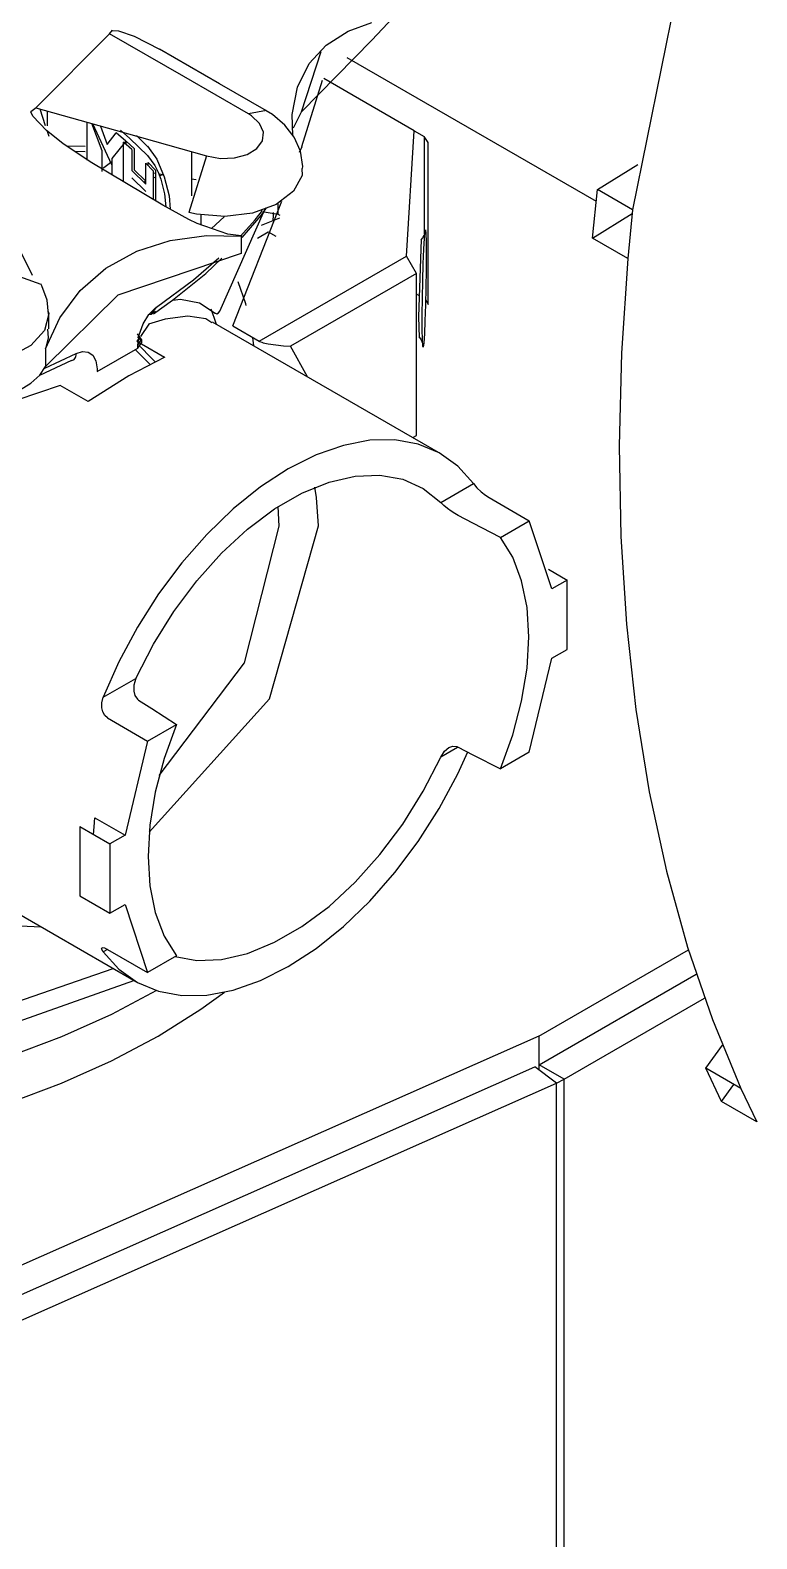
# Model space of a CAD drawing. Extents: x 0 to 258, y 0 to 184.
# Drawn here: x 65.37 to 67.93, y 92.03 to 97.35 of the extents above; entities that cross this region are included whole.
import ezdxf

# ---------------------------------------------------------------- set-up
doc = ezdxf.new("R2010")
doc.units = 0

msp = doc.modelspace()

# ---------------------------------------------------------------- linework, layer by layer
for p, q in [((67.85781, 98.533242), (67.490786, 96.714146)), ((65.646344, 97.334627), (65.656134, 97.347063)), ((65.656078, 97.347012), (65.677827, 97.344896)), ((65.677827, 97.344896), (65.732693, 97.32619)), ((66.409766, 97.294868), (66.487318, 97.344105)), ((66.487318, 97.344105), (66.571392, 97.37423)), ((66.571411, 97.312074), (66.646752, 97.392303)), ((65.385579, 97.073809), (65.646299, 97.3345)), ((65.907598, 97.18409), (65.646299, 97.3345)), ((65.732693, 97.32619), (65.822136, 97.280134)), ((66.571411, 97.312074), (66.322729, 97.05922)), ((66.349762, 97.22958), (66.409766, 97.294868)), ((66.034196, 97.158777), (65.822241, 97.280303)), ((66.322729, 97.05922), (66.392402, 97.272231)), ((66.48322, 97.251813), (67.362694, 96.744343)), ((66.136333, 97.052301), (65.907598, 97.18409)), ((66.30864, 97.146368), (66.349762, 97.22958)), ((66.199434, 97.063623), (66.034196, 97.158777)), ((66.289828, 97.050042), (66.30864, 97.146368)), ((66.324872, 96.936766), (66.397043, 97.171205)), ((66.720022, 96.993051), (66.401993, 97.176671)), ((65.387053, 97.073219), (65.369061, 97.05999)), ((65.375501, 97.044493), (65.369072, 97.060051)), ((65.423623, 96.993572), (65.375501, 97.044493)), ((65.385579, 97.073809), (65.666688, 96.994633)), ((65.400017, 97.06978), (65.419596, 97.011042)), ((65.427798, 97.010248), (65.427798, 97.061842)), ((65.565646, 97.023213), (65.565646, 96.889334)), ((66.199277, 97.063776), (66.136333, 97.052293)), ((66.146504, 97.045856), (66.136344, 97.052232)), ((66.175386, 97.018792), (66.146504, 97.045856)), ((66.221367, 97.049809), (66.198481, 97.062535)), ((66.200217, 97.063247), (66.199158, 97.063776)), ((66.201804, 97.062189), (66.200217, 97.063247)), ((66.264621, 97.012947), (66.221367, 97.049809)), ((66.29258, 96.976271), (66.289828, 97.050042)), ((66.294837, 97.003634), (66.322618, 97.059196)), ((65.48135, 96.948421), (65.423623, 96.993572)), ((65.426211, 96.991463), (65.432032, 96.974265)), ((65.620415, 96.921878), (65.583638, 97.017921)), ((65.654017, 96.87293), (65.587342, 97.017128)), ((65.6138, 97.009455), (65.637348, 96.944367)), ((65.637348, 96.944367), (65.669627, 96.985642)), ((65.666688, 96.994633), (65.987833, 96.903817)), ((65.703928, 96.956281), (65.669569, 96.98551)), ((65.71785, 96.965521), (65.684796, 96.994392)), ((65.780488, 96.937753), (65.7408, 96.976646)), ((66.188932, 96.988193), (66.175386, 97.018792)), ((66.185598, 96.957501), (66.188932, 96.988193)), ((66.297234, 96.97014), (66.264621, 97.012947)), ((66.319089, 96.920991), (66.297234, 96.97014)), ((66.693299, 96.550668), (66.720022, 96.993051)), ((66.720022, 96.993051), (66.755476, 96.972678)), ((66.770036, 96.951191), (66.755431, 96.972596)), ((66.755476, 96.972678), (66.755476, 96.629249)), ((65.57747, 96.882717), (65.48135, 96.948421)), ((65.560619, 96.936959), (65.495796, 96.938546)), ((65.560619, 96.918703), (65.523577, 96.919496)), ((65.620415, 96.849117), (65.620415, 96.921878)), ((65.704023, 96.956274), (65.654017, 96.895419)), ((65.695821, 96.812605), (65.695821, 96.952834)), ((65.724555, 96.926979), (65.695847, 96.952855)), ((65.733042, 96.93003), (65.704203, 96.956038)), ((65.704288, 96.945426), (65.704288, 96.956009)), ((65.780535, 96.905407), (65.71785, 96.965521)), ((65.724661, 96.926905), (65.724661, 96.852292)), ((65.733127, 96.93008), (65.733127, 96.855203)), ((65.780535, 96.937872), (65.813148, 96.892274)), ((65.935533, 96.918703), (65.935533, 96.763393)), ((66.131666, 96.909268), (66.165755, 96.93017)), ((66.165755, 96.93017), (66.185598, 96.957501)), ((66.315739, 96.91738), (66.324999, 96.936694)), ((66.328084, 96.866305), (66.319089, 96.920991)), ((66.770028, 96.380541), (66.770028, 96.952305)), ((66.770028, 96.379483), (66.770028, 96.951246)), ((65.834436, 96.730481), (65.57747, 96.882717)), ((65.623264, 96.861383), (65.626042, 96.8635)), ((65.626042, 96.8635), (65.654062, 96.884058)), ((65.654017, 96.895419), (65.654017, 96.837211)), ((65.774138, 96.803874), (65.774138, 96.878486)), ((65.799683, 96.85152), (65.774204, 96.878515)), ((65.780535, 96.905407), (65.806067, 96.869948)), ((65.782869, 96.86949), (65.782869, 96.881397)), ((65.808525, 96.854219), (65.78294, 96.881338)), ((65.806067, 96.869948), (65.817259, 96.847167)), ((65.813148, 96.892274), (65.839288, 96.830673)), ((65.987833, 96.903817), (65.925619, 96.704589)), ((65.987833, 96.903817), (66.037416, 96.895324)), ((66.037416, 96.895324), (66.087216, 96.897176)), ((66.087216, 96.897176), (66.131666, 96.909268)), ((66.327291, 96.859108), (66.328084, 96.866305)), ((67.366663, 96.785353), (67.509273, 96.874253)), ((65.774206, 96.8038), (65.724555, 96.852266)), ((65.774206, 96.77808), (65.724555, 96.826543)), ((65.774683, 96.815031), (65.733042, 96.855317)), ((65.774667, 96.814986), (65.766994, 96.811282)), ((65.799802, 96.851499), (65.799802, 96.750957)), ((65.808533, 96.841709), (65.799802, 96.843032)), ((65.808533, 96.828745), (65.799802, 96.82557)), ((65.808533, 96.854144), (65.808533, 96.74593)), ((65.817259, 96.847167), (65.826811, 96.822111)), ((65.836579, 96.837476), (65.81991, 96.839857)), ((65.836315, 96.837211), (65.822027, 96.833242)), ((65.826811, 96.822111), (65.840172, 96.76988)), ((65.839288, 96.830673), (65.855984, 96.763242)), ((65.951144, 96.819484), (65.935533, 96.82213)), ((66.325171, 96.835343), (66.294575, 96.779225)), ((66.324113, 96.859658), (66.325171, 96.835343)), ((65.840172, 96.76988), (65.844405, 96.724967)), ((65.855984, 96.763242), (65.860243, 96.716246)), ((66.294575, 96.779225), (66.233991, 96.733235)), ((67.349994, 96.613639), (67.366663, 96.785353)), ((67.490223, 96.713915), (67.366663, 96.785353)), ((65.925619, 96.680184), (65.834436, 96.730481)), ((65.952427, 96.698747), (65.925503, 96.704568)), ((66.03494, 96.356003), (66.193909, 96.714873)), ((66.081181, 96.304193), (66.254202, 96.744112)), ((66.233991, 96.733235), (66.150248, 96.70253)), ((66.159897, 96.678932), (66.185985, 96.711169)), ((66.181262, 96.694133), (66.199809, 96.72067)), ((66.241367, 96.697787), (66.191967, 96.705089)), ((66.224699, 96.692572), (66.223905, 96.704319)), ((66.241391, 96.697776), (66.241391, 96.738786)), ((67.490752, 96.71418), (67.482021, 96.628191)), ((65.271882, 96.687208), (65.373564, 96.483128)), ((65.954652, 96.665153), (65.925619, 96.680208)), ((66.052749, 96.690571), (65.952427, 96.698747)), ((66.063874, 96.628185), (65.954652, 96.665153)), ((65.9694, 96.660205), (65.9694, 96.697511)), ((66.005648, 96.64777), (66.050098, 96.68878)), ((66.150248, 96.70253), (66.052749, 96.690571)), ((66.108613, 96.620904), (66.159897, 96.678932)), ((66.114026, 96.616382), (66.181262, 96.694133)), ((66.246138, 96.684692), (66.181034, 96.658763)), ((66.223376, 96.677093), (66.224699, 96.692572)), ((66.247741, 96.694072), (66.241391, 96.697776)), ((67.349994, 96.613639), (67.489429, 96.700422)), ((65.741827, 96.568188), (65.860106, 96.605899)), ((65.860106, 96.605899), (65.987947, 96.623362)), ((65.987947, 96.623362), (66.110047, 96.62151)), ((66.110047, 96.621597), (66.063874, 96.628185)), ((66.110158, 96.621576), (66.110158, 96.559399)), ((66.167837, 96.614432), (66.205937, 96.636657)), ((66.205937, 96.636657), (66.232395, 96.621311)), ((66.745496, 96.609461), (66.736103, 96.336805)), ((66.74993, 96.614578), (66.743554, 96.608413)), ((66.755195, 96.623256), (66.74993, 96.614578)), ((66.754431, 96.574986), (66.756547, 96.614382)), ((66.757312, 96.62831), (66.755195, 96.623256)), ((66.756547, 96.614382), (66.758664, 96.637956)), ((66.757577, 96.629368), (66.757312, 96.62831)), ((66.758664, 96.637956), (66.760516, 96.643618)), ((66.760516, 96.643618), (66.762104, 96.630866)), ((66.762104, 96.630866), (66.763162, 96.600817)), ((66.763162, 96.600817), (66.763427, 96.55615)), ((67.473819, 96.542201), (67.349994, 96.613639)), ((67.482021, 96.628191), (67.474348, 96.542466)), ((65.633321, 96.50812), (65.741827, 96.568188)), ((66.110047, 96.559441), (65.675684, 96.412243)), ((65.942695, 96.467155), (66.032154, 96.544678)), ((66.173922, 96.250631), (66.693299, 96.550668)), ((66.728658, 96.489343), (66.693302, 96.55058)), ((66.752314, 96.523265), (66.754431, 96.574986)), ((66.763427, 96.556142), (66.763162, 96.500831)), ((65.405351, 96.450206), (65.28023, 96.495328)), ((65.542104, 96.428814), (65.633321, 96.50812)), ((65.986121, 96.489361), (66.042128, 96.542937)), ((66.750727, 96.463818), (66.752314, 96.523265)), ((66.763162, 96.500831), (66.762104, 96.439784)), ((67.474287, 96.542429), (67.452141, 96.208199)), ((65.407576, 96.446068), (65.40329, 96.452391)), ((65.426494, 96.394805), (65.407576, 96.446068)), ((65.811438, 96.37005), (65.942695, 96.467155)), ((65.868461, 96.394823), (65.986121, 96.489361)), ((66.126933, 96.381657), (66.100077, 96.459537)), ((66.728753, 96.489285), (66.283989, 96.232639)), ((66.728753, 95.917785), (66.728753, 96.489285)), ((66.749404, 96.401927), (66.750727, 96.463818)), ((66.762104, 96.439784), (66.760516, 96.37843)), ((65.675684, 96.412243), (65.420702, 96.16149)), ((65.430992, 96.346354), (65.426494, 96.394805)), ((65.471037, 96.332924), (65.542104, 96.428814)), ((65.801427, 96.347378), (65.868461, 96.394823)), ((65.869522, 96.395678), (65.896256, 96.398588)), ((65.896256, 96.398588), (65.964002, 96.385888)), ((65.964002, 96.385888), (66.019136, 96.349122)), ((66.73669, 96.411762), (66.728753, 96.416524)), ((66.748875, 96.343092), (66.749404, 96.401927)), ((66.770036, 96.381628), (66.761199, 96.397027)), ((65.431476, 96.34646), (65.416263, 96.288508)), ((65.420702, 96.223646), (65.471037, 96.332924)), ((65.430198, 96.3549), (65.43205, 96.348682)), ((65.43205, 96.348682), (65.431521, 96.346566)), ((65.432032, 96.293493), (65.432032, 96.346674)), ((65.765123, 96.312212), (65.785152, 96.344658)), ((65.792394, 96.344028), (65.784456, 96.343235)), ((65.785152, 96.344658), (65.805948, 96.36601)), ((65.808004, 96.354612), (65.792394, 96.344028)), ((65.792402, 96.34405), (65.811452, 96.370058)), ((65.805948, 96.36601), (65.811425, 96.370032)), ((65.922219, 96.338705), (65.842757, 96.328069)), ((65.985415, 96.32881), (65.922219, 96.338705)), ((66.003044, 96.364084), (66.015241, 96.331535)), ((66.015241, 96.331535), (66.022385, 96.310209)), ((66.019136, 96.349138), (66.019401, 96.348873)), ((66.019401, 96.348873), (66.024454, 96.347285)), ((66.024454, 96.347285), (66.030778, 96.351043)), ((66.030778, 96.351043), (66.034932, 96.355964)), ((66.12852, 96.376392), (66.126933, 96.381657)), ((66.736116, 96.336805), (66.738498, 96.26373)), ((66.748875, 96.292535), (66.748875, 96.343092)), ((66.760516, 96.37843), (66.758664, 96.322219)), ((66.770028, 96.380541), (66.770028, 96.379483)), ((65.416263, 96.288508), (65.368405, 96.235515)), ((65.427671, 96.293289), (65.430053, 96.262217)), ((65.751047, 96.273202), (65.765123, 96.312212)), ((65.784192, 96.310691), (65.754823, 96.267564)), ((65.842757, 96.328069), (65.784115, 96.31058)), ((66.007243, 96.315104), (65.985415, 96.32881)), ((66.814213, 95.853227), (66.008823, 96.318099)), ((66.081054, 96.304076), (66.173922, 96.250631)), ((66.749404, 96.254756), (66.748875, 96.292535)), ((66.758664, 96.322219), (66.756547, 96.276147)), ((65.368405, 96.235515), (65.29393, 96.19565)), ((65.430053, 96.262217), (65.420819, 96.223646)), ((65.602159, 96.142945), (65.746356, 96.226289)), ((65.750854, 96.261479), (65.742917, 96.250101)), ((65.742917, 96.250101), (65.754558, 96.243222)), ((65.758842, 96.250811), (65.744951, 96.266236)), ((65.759108, 96.256669), (65.745041, 96.276211)), ((65.746356, 96.226289), (65.746356, 96.236343)), ((65.746364, 96.23624), (65.751047, 96.273202)), ((65.746364, 96.23624), (65.759108, 96.256669)), ((65.746364, 96.22626), (65.759593, 96.245813)), ((65.791981, 96.193486), (65.753609, 96.23212)), ((65.758792, 96.240841), (65.840548, 96.193745)), ((65.759585, 96.245868), (65.759585, 96.255922)), ((66.154872, 96.233697), (66.151697, 96.263595)), ((66.17384, 96.250702), (66.175428, 96.249908)), ((66.175428, 96.249908), (66.182757, 96.246866)), ((66.182757, 96.246866), (66.188498, 96.245014)), ((66.188498, 96.245014), (66.205749, 96.241177)), ((66.205749, 96.241177), (66.233081, 96.237288)), ((66.233081, 96.237288), (66.260153, 96.234563)), ((66.260153, 96.234563), (66.283939, 96.23271)), ((66.344264, 96.124393), (66.283978, 96.232634)), ((66.7369, 96.265254), (66.743567, 96.257317)), ((66.743567, 96.257317), (66.747694, 96.249644)), ((66.747694, 96.249644), (66.749017, 96.245728)), ((66.750727, 96.233113), (66.749404, 96.254756)), ((66.752314, 96.229514), (66.750727, 96.233113)), ((66.754431, 96.244304), (66.752314, 96.229514)), ((66.756547, 96.276147), (66.754431, 96.244304)), ((65.512465, 96.182368), (65.399223, 96.129981)), ((65.41748, 96.155116), (65.528605, 96.20671)), ((65.420655, 96.223643), (65.420655, 96.161466)), ((65.512388, 96.182403), (65.515907, 96.182932)), ((65.515907, 96.182932), (65.519082, 96.184255)), ((65.519082, 96.184255), (65.521887, 96.186371)), ((65.521887, 96.186371), (65.524268, 96.189229)), ((65.524268, 96.189229), (65.52612, 96.192748)), ((65.52612, 96.192748), (65.527443, 96.196875)), ((65.527443, 96.196875), (65.528237, 96.201558)), ((65.528237, 96.201558), (65.528501, 96.206691)), ((65.528597, 96.206771), (65.551192, 96.213782)), ((65.551192, 96.213782), (65.570983, 96.21193)), ((65.570983, 96.21193), (65.586752, 96.201426)), ((65.586752, 96.201426), (65.597864, 96.181715)), ((65.597864, 96.181715), (65.602071, 96.153026)), ((65.840619, 96.193695), (65.71368, 96.127981)), ((65.736831, 96.220733), (65.790277, 96.167552)), ((65.807724, 96.176632), (65.791981, 96.193486)), ((67.452141, 96.208199), (67.443886, 95.881114)), ((65.368757, 96.102274), (65.399686, 96.130415)), ((65.399686, 96.130415), (65.420694, 96.161456)), ((65.71368, 96.127981), (65.570348, 96.03767)), ((65.602159, 96.153), (65.602159, 96.142945)), ((65.472513, 96.093998), (65.319319, 96.042139)), ((65.329064, 96.078064), (65.368757, 96.102274)), ((65.570409, 96.037641), (65.472513, 96.093998)), ((66.715524, 95.910112), (66.728753, 95.917785)), ((66.470986, 95.882995), (66.37467, 95.849224)), ((66.564061, 95.900749), (66.470986, 95.882995)), ((66.652347, 95.902072), (66.564061, 95.900749)), ((66.73437, 95.887176), (66.652347, 95.902072)), ((66.80876, 95.856182), (66.73437, 95.887176)), ((66.874282, 95.809613), (66.80876, 95.856182)), ((67.443886, 95.881114), (67.449549, 95.561987)), ((66.276724, 95.799998), (66.178775, 95.736136)), ((66.37467, 95.849224), (66.276724, 95.799998)), ((66.929839, 95.748248), (66.874282, 95.809613)), ((66.324915, 95.714347), (66.420281, 95.753281)), ((66.420281, 95.753281), (66.512618, 95.774686)), ((66.512618, 95.774686), (66.599983, 95.778099)), ((66.599983, 95.778099), (66.68053, 95.763467)), ((66.68053, 95.763467), (66.752563, 95.731101)), ((66.814478, 95.681777), (66.929836, 95.748188)), ((66.929839, 95.748248), (66.942195, 95.733696)), ((66.178775, 95.736136), (66.082459, 95.658703)), ((66.228532, 95.658706), (66.324915, 95.714347)), ((66.376429, 95.698454), (66.370608, 95.735032)), ((66.382647, 95.599275), (66.376429, 95.698454)), ((66.752563, 95.731101), (66.81456, 95.681674)), ((66.942195, 95.733696), (66.956958, 95.719382)), ((66.956958, 95.719382), (66.971669, 95.707344)), ((66.971669, 95.707344), (66.985004, 95.698454)), ((66.984869, 95.698446), (67.126421, 95.61669)), ((66.082459, 95.658703), (65.989384, 95.568993)), ((66.133166, 95.587533), (66.228532, 95.658706)), ((66.244566, 95.597375), (66.241127, 95.666961)), ((66.825786, 95.671085), (66.814541, 95.681669)), ((66.838407, 95.660476), (66.825786, 95.671085)), ((66.851054, 95.650845), (66.838407, 95.660476)), ((66.863569, 95.642352), (66.851054, 95.650845)), ((66.875687, 95.63534), (66.863569, 95.642352)), ((66.040827, 95.502326), (66.133166, 95.587533)), ((66.121926, 95.115188), (66.244508, 95.597465)), ((66.210402, 94.988849), (66.382647, 95.599275)), ((66.927913, 95.60826), (66.875687, 95.63534)), ((67.024681, 95.558071), (66.927913, 95.60826)), ((67.024557, 95.557952), (67.126421, 95.61669)), ((67.206201, 95.37707), (67.126411, 95.616798)), ((65.989384, 95.568993), (65.901098, 95.468497)), ((67.068041, 95.488087), (67.024681, 95.558071)), ((67.449549, 95.561987), (67.469101, 95.25161)), ((65.953464, 95.404886), (66.040827, 95.502326)), ((67.099619, 95.405293), (67.068041, 95.488087)), ((65.901098, 95.468497), (65.819077, 95.358891)), ((67.19389, 95.446034), (67.259771, 95.407934)), ((65.872914, 95.297264), (65.953464, 95.404886)), ((67.118801, 95.311284), (67.099619, 95.405293)), ((67.259771, 95.407934), (67.206325, 95.376978)), ((67.259723, 95.163007), (67.259723, 95.407968)), ((65.819077, 95.358891), (65.744684, 95.242006)), ((65.800884, 95.181734), (65.872914, 95.297264)), ((67.125231, 95.207859), (67.118801, 95.311284)), ((65.744684, 95.242006), (65.679163, 95.11979)), ((67.469101, 95.25161), (67.502515, 94.950758)), ((65.738887, 95.060727), (65.800884, 95.181734)), ((67.118801, 95.096999), (67.125231, 95.207859)), ((67.206325, 95.132238), (67.259771, 95.16293)), ((65.679163, 95.11979), (65.623606, 94.994279)), ((65.821588, 94.718433), (66.121926, 95.115188)), ((67.126411, 94.800258), (67.206201, 95.132109)), ((65.62359, 94.994126), (65.738948, 95.060801)), ((65.738887, 95.060727), (65.731664, 95.036412)), ((67.099619, 94.980828), (67.118801, 95.096999)), ((65.731664, 95.036412), (65.731426, 95.015827)), ((65.731426, 95.015827), (65.735844, 94.999952)), ((65.735844, 94.999952), (65.744629, 94.98757)), ((65.618634, 94.957442), (65.618719, 94.975116)), ((65.622365, 94.942334), (65.618634, 94.957442)), ((65.618719, 94.975116), (65.623614, 94.994166)), ((65.744629, 94.98757), (65.748491, 94.984606)), ((65.74847, 94.984612), (65.795378, 94.954462)), ((65.785634, 94.517829), (66.210402, 94.988849)), ((65.795378, 94.954462), (65.882318, 94.898598)), ((67.068041, 94.861578), (67.099619, 94.980828)), ((67.502515, 94.950758), (67.549698, 94.660172)), ((65.62935, 94.930084), (65.622365, 94.942334)), ((65.639166, 94.921511), (65.62935, 94.930084)), ((65.6392, 94.92163), (65.780488, 94.839874)), ((65.780488, 94.839874), (65.882352, 94.898612)), ((65.882318, 94.898598), (65.838958, 94.778552)), ((67.024681, 94.741531), (67.068041, 94.861578)), ((65.780585, 94.839871), (65.700798, 94.508021)), ((66.87348, 94.817649), (66.814478, 94.783518)), ((66.81456, 94.783505), (66.827895, 94.804274)), ((66.827895, 94.804274), (66.8425, 94.816551)), ((66.8425, 94.816551), (66.856576, 94.821737)), ((66.856576, 94.821737), (66.871048, 94.820679)), ((66.871048, 94.820679), (66.875679, 94.818827)), ((66.874282, 94.724439), (66.909712, 94.801417)), ((66.875687, 94.8188), (66.927913, 94.79172)), ((66.927913, 94.79172), (67.024681, 94.741531)), ((67.126421, 94.800187), (67.024557, 94.741449)), ((65.838958, 94.778552), (65.80738, 94.659301)), ((66.752563, 94.662471), (66.81456, 94.783478)), ((66.80876, 94.602223), (66.874282, 94.724439)), ((65.80738, 94.659301), (65.788197, 94.543131)), ((66.68053, 94.546938), (66.752563, 94.662471)), ((67.549698, 94.660172), (67.610534, 94.380577)), ((66.73437, 94.485338), (66.80876, 94.602223)), ((65.541209, 94.538353), (65.541209, 94.293391)), ((65.541304, 94.538249), (65.647402, 94.477131)), ((65.589496, 94.510479), (65.591348, 94.536884)), ((65.591348, 94.536884), (65.594602, 94.569251)), ((65.59475, 94.569206), (65.700848, 94.508087)), ((65.788197, 94.543131), (65.781768, 94.432271)), ((66.599983, 94.439317), (66.68053, 94.546938)), ((65.647275, 94.477123), (65.647275, 94.232159)), ((65.700848, 94.508087), (65.647402, 94.477131)), ((66.652347, 94.375735), (66.73437, 94.485338)), ((65.781768, 94.432271), (65.788197, 94.328845)), ((66.512618, 94.341876), (66.599983, 94.439317)), ((66.564061, 94.275238), (66.652347, 94.375735)), ((67.610534, 94.380577), (67.684869, 94.112665)), ((65.187028, 94.309914), (65.739213, 93.991092)), ((65.788197, 94.328845), (65.80738, 94.234834)), ((66.420281, 94.256672), (66.512618, 94.341876)), ((65.541304, 94.29351), (65.647402, 94.232127)), ((65.647402, 94.232127), (65.700848, 94.263083)), ((65.700798, 94.263057), (65.780585, 94.023331)), ((66.324915, 94.185497), (66.420281, 94.256672)), ((66.470986, 94.185526), (66.564061, 94.275238)), ((65.80738, 94.234834), (65.838958, 94.152043)), ((65.405568, 94.183753), (65.329545, 94.18714)), ((65.838958, 94.152043), (65.882318, 94.082058)), ((66.228532, 94.129858), (66.324915, 94.185497)), ((66.37467, 94.108093), (66.470986, 94.185526)), ((65.618208, 94.106514), (65.620589, 94.110985)), ((65.623606, 94.095983), (65.618208, 94.106514)), ((65.620589, 94.110985), (65.628183, 94.110191)), ((65.6392, 94.104863), (65.62359, 94.095867)), ((65.623606, 94.095983), (65.679163, 94.034616)), ((65.628183, 94.110191), (65.639243, 94.105005)), ((65.6392, 94.104863), (65.780488, 94.023371)), ((66.133166, 94.090924), (66.228532, 94.129858)), ((66.276724, 94.044233), (66.37467, 94.108093)), ((67.160552, 93.799269), (67.687602, 94.10354)), ((67.684869, 94.112665), (67.772522, 93.857102)), ((65.882352, 94.082108), (65.780488, 94.023371)), ((65.8776, 94.079336), (65.953464, 94.066106)), ((65.953464, 94.066106), (66.040827, 94.06952)), ((66.040827, 94.06952), (66.133166, 94.090924)), ((66.178775, 93.995005), (66.276724, 94.044233)), ((64.754052, 93.72534), (65.659451, 94.03719)), ((64.791537, 93.661602), (65.731476, 93.995611)), ((65.679163, 94.034616), (65.744684, 93.988049)), ((66.082459, 93.961236), (66.178775, 93.995005)), ((67.161346, 93.697669), (67.715383, 94.01755)), ((65.811446, 93.959382), (65.652861, 93.875358)), ((65.744684, 93.988049), (65.819077, 93.957056)), ((65.819077, 93.957056), (65.901098, 93.94216)), ((65.901098, 93.94216), (65.989384, 93.943483)), ((65.968296, 93.894157), (66.051426, 93.953725)), ((65.989384, 93.943483), (66.082459, 93.961236)), ((65.817103, 93.799341), (65.968296, 93.894157)), ((67.249717, 93.646605), (67.744752, 93.932354)), ((65.652861, 93.875358), (65.476688, 93.796208)), ((67.772522, 93.857102), (67.873273, 93.614524)), ((67.160552, 93.799269), (63.409295, 92.137688)), ((65.476688, 93.796208), (65.289795, 93.725728)), ((65.652861, 93.71206), (65.817103, 93.799341)), ((67.160552, 93.799269), (67.160552, 93.679678)), ((67.74925, 93.685498), (67.807722, 93.767255)), ((63.367755, 92.016244), (67.14653, 93.690261)), ((65.476688, 93.63291), (65.652861, 93.71206)), ((67.222729, 93.632846), (67.14653, 93.690261)), ((67.249717, 93.646605), (67.161346, 93.697669)), ((67.161346, 93.679148), (67.161346, 93.697669)), ((67.87281, 93.614061), (67.74925, 93.685498)), ((67.805077, 93.567759), (67.74925, 93.685498)), ((63.44369, 91.959094), (67.222729, 93.632846)), ((65.289795, 93.56243), (65.476688, 93.63291)), ((67.222724, 93.632915), (67.24977, 93.646594)), ((67.222729, 85.315415), (67.222729, 93.632846)), ((67.245484, 93.644224), (67.249717, 93.646605)), ((67.249717, 85.327322), (67.249717, 93.646605)), ((67.805077, 93.567759), (67.848468, 93.628349)), ((67.928901, 93.496322), (67.805077, 93.567759)), ((67.873339, 93.61459), (67.900856, 93.555324)), ((67.900856, 93.555324), (67.929166, 93.496851))]:
    msp.add_line(p, q)

doc.saveas('drawing.dxf')
